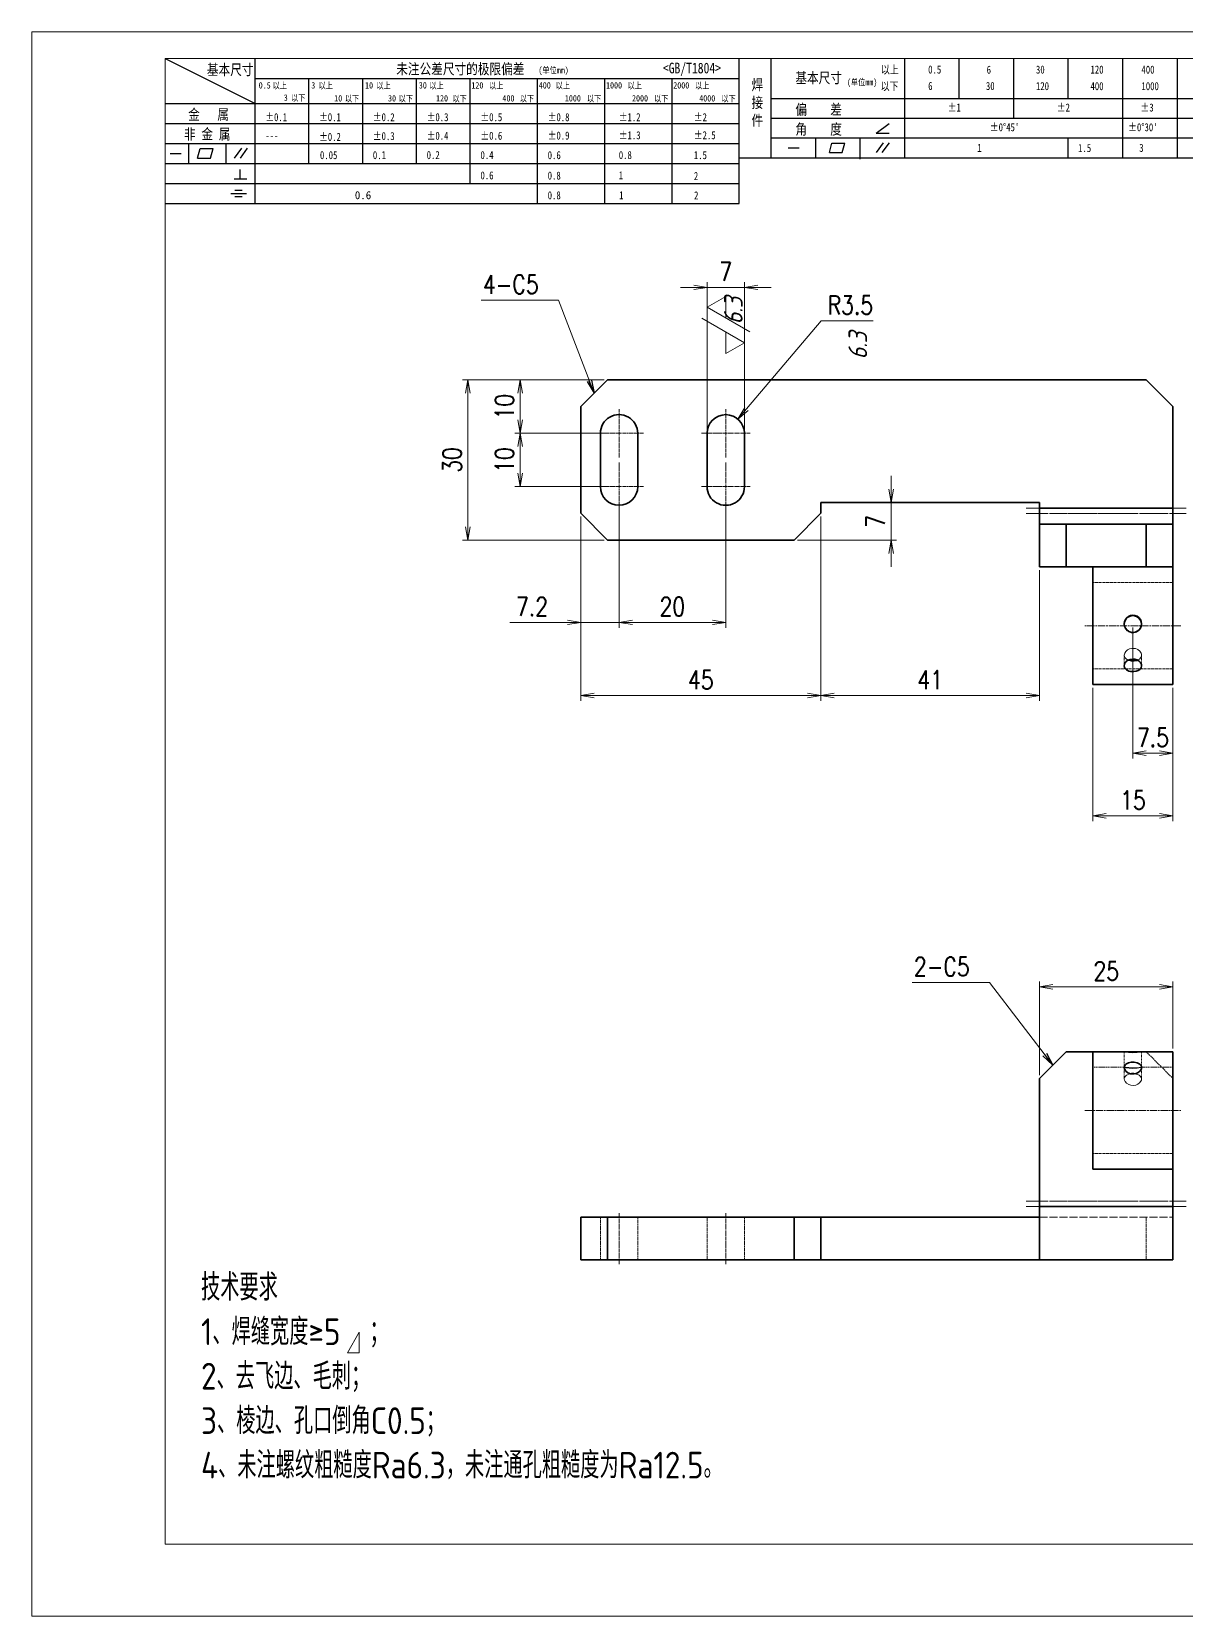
# Model space of a CAD drawing. Header units: millimetres. Extents: x -117902 to -117482, y -76972 to -76378.
# Drawn here: x -117902.2 to -117685.9, y -76972.2 to -76675.2 of the extents above; entities that cross this region are included whole.
import ezdxf
from ezdxf.enums import TextEntityAlignment as Align

# ---------------------------------------------------------------- set-up
doc = ezdxf.new("R2010")
doc.units = ezdxf.units.MM
doc.header["$LTSCALE"] = 0.5
doc.linetypes.add('AM_ISO02W050x2', pattern=[3.75, 3, -0.75])
doc.linetypes.add('AM_ISO08W050x2', pattern=[9, 6, -0.75, 1.5, -0.75])
for name, color, linetype, lineweight in [('中心线', 2, 'AM_ISO08W050x2', 18), ('图框', 7, 'Continuous', 18), ('标注线', 3, 'Continuous', 18), ('粗实线', 7, 'Continuous', 35), ('细实线', 3, 'Continuous', 18), ('虚线', 1, 'AM_ISO02W050x2', 18)]:
    doc.layers.add(name, color=color, linetype=linetype, lineweight=lineweight)
doc.layers.add('图\\M+19E79\\M+195B6\\M+18E9A', color=7, linetype='Continuous')
doc.layers.add('打印', color=7, linetype='Continuous', lineweight=15, plot=False)
doc.layers.add('打印-禁用', color=7, linetype='Continuous', lineweight=15, plot=False)
doc.styles.add('DIM', font='romans.shx', dxfattribs={"width": 0.8, "bigfont": 'bigfont.shx'})
doc.styles.add('国标', font='simfang.ttf', dxfattribs={"width": 0.8})
doc.styles.add('机械长仿宋', font='gbenor.shx', dxfattribs={"height": 1, "bigfont": 'gbcbig.shx'})
doc.dimstyles.new('DEH 1-1', dxfattribs={"dimtxt": 3.5, "dimasz": 2.5, "dimexe": 1, "dimexo": 0.625, "dimgap": 1.2, "dimtad": 1, "dimtoh": 1, "dimdsep": 46, "dimtxsty": 'DIM', "dimblk": 'OPEN', "dimcen": 0, "dimclrd": 8, "dimclre": 8, "dimclrt": 2, "dimazin": 2, "dimtfac": 0.5, "dimtmove": 0, "dimatfit": 3, "dimldrblk": 'OPEN', "dimfxl": 0, "dimtolj": 2, "dimlwd": 18, "dimlwe": 18, "dimarcsym": 0})
doc.dimstyles.new('DEH 1-1$0', dxfattribs={"dimtxt": 3.5, "dimasz": 2.5, "dimexe": 1, "dimexo": 0.625, "dimgap": 1.2, "dimtad": 1, "dimzin": 9, "dimdsep": 46, "dimtxsty": 'DIM', "dimblk": 'OPEN', "dimcen": 0, "dimclrd": 8, "dimclre": 8, "dimclrt": 2, "dimazin": 2, "dimtfac": 0.5, "dimtmove": 0, "dimatfit": 3, "dimldrblk": 'OPEN', "dimfxl": 0, "dimtolj": 2, "dimlwd": 18, "dimlwe": 18, "dimarcsym": 0})
doc.dimstyles.new('DEH 1-1$4', dxfattribs={"dimtxt": 3.5, "dimasz": 2.5, "dimexe": 1, "dimexo": 0.625, "dimgap": 1.2, "dimtad": 1, "dimtoh": 1, "dimdsep": 46, "dimtxsty": 'DIM', "dimblk": 'OPEN', "dimcen": 0, "dimclrd": 8, "dimclre": 8, "dimclrt": 2, "dimazin": 2, "dimtfac": 0.5, "dimtofl": 0, "dimtmove": 0, "dimatfit": 3, "dimldrblk": 'OPEN', "dimfxl": 0, "dimtolj": 2, "dimlwd": 18, "dimlwe": 18, "dimarcsym": 0})

# ---------------------------------------------------------------- blocks, each defined once
blk = doc.blocks.new('GZDEH零件A3图框V01版')
at = {"layer": '图\\M+19E79\\M+195B6\\M+18E9A', "color": 9}
for p, q in [((2882.49, -1554.46), (2899.37, -1562.92)), ((2899.37, -1581.67), (2899.37, -1554.46)), ((2990.09, -1581.67), (2990.09, -1554.46)), ((2996.09, -1573.08), (2996.09, -1554.46)), ((3021.09, -1561.98), (3021.09, -1554.46)), ((3031.31, -1561.98), (3031.31, -1554.46)), ((3041.53, -1561.98), (3041.53, -1554.46)), ((3051.75, -1561.98), (3051.75, -1554.46)), ((3061.98, -1561.98), (3061.98, -1554.46)), ((3072.2, -1561.98), (3072.2, -1554.46)), ((2899.37, -1558.24), (2990.09, -1558.24)), ((2909.45, -1574.17), (2909.45, -1558.24)), ((2919.53, -1574.17), (2919.53, -1558.24)), ((2929.61, -1574.17), (2929.61, -1558.24)), ((2939.69, -1577.92), (2939.69, -1558.24)), ((2952.29, -1581.67), (2952.29, -1558.24)), ((2964.89, -1581.67), (2964.89, -1558.24)), ((2977.49, -1581.67), (2977.49, -1558.24)), ((2996.09, -1561.98), (3113.09, -1561.98)), ((3021.09, -1573.08), (3021.09, -1561.98)), ((3041.53, -1565.68), (3041.53, -1561.98)), ((3061.98, -1573.08), (3061.98, -1561.98)), ((3072.2, -1573.08), (3072.2, -1561.98)), ((2882.49, -1562.92), (2990.09, -1562.92)), ((2882.49, -1566.67), (2990.09, -1566.67)), ((2996.09, -1565.68), (3113.09, -1565.68)), ((3015.75, -1568.51), (3018.15, -1566.66)), ((2882.49, -1570.42), (2990.09, -1570.42)), ((2886.92, -1574.12), (2886.92, -1570.42)), ((2893.91, -1574.12), (2893.91, -1570.42)), ((2996.09, -1569.38), (3113.09, -1569.38)), ((3004.42, -1573.08), (3004.42, -1569.38)), ((3006.97, -1572.12), (3007.45, -1570.33)), ((3007.45, -1570.33), (3009.86, -1570.33)), ((3009.39, -1572.12), (3009.86, -1570.33)), ((3012.75, -1573.08), (3012.75, -1569.38)), ((3015.75, -1568.51), (3018.15, -1568.51)), ((3015.81, -1572.12), (3017.15, -1570.26)), ((3016.89, -1572.12), (3018.23, -1570.26)), ((3051.75, -1573.08), (3051.75, -1569.38)), ((2883.43, -1572.27), (2885.49, -1572.27)), ((2888.59, -1573.16), (2889.07, -1571.37)), ((2888.59, -1573.16), (2891, -1573.16)), ((2889.07, -1571.37), (2891.48, -1571.37)), ((2891, -1573.16), (2891.48, -1571.37)), ((2895.52, -1573.16), (2896.85, -1571.3)), ((2896.6, -1573.16), (2897.94, -1571.3)), ((2990.09, -1573.08), (3113.09, -1573.08)), ((2999.26, -1571.23), (3001.32, -1571.23)), ((3006.97, -1572.12), (3009.39, -1572.12)), ((3012.75, -1573.33), (3012.75, -1573.08)), ((2882.49, -1574.17), (2990.09, -1574.17)), ((2895.42, -1577.05), (2897.81, -1577.05)), ((2896.58, -1577.05), (2896.58, -1575.28)), ((2882.49, -1577.92), (2990.09, -1577.92)), ((2894.79, -1579.77), (2897.77, -1579.77)), ((2895.57, -1579.17), (2896.92, -1579.17)), ((2882.49, -1581.67), (2990.09, -1581.67)), ((2895.57, -1580.37), (2896.93, -1580.37))]:
    blk.add_line(p, q, dxfattribs=at)
at = {"layer": '图框', "linetype": 'Continuous'}
for p, q in [((2882.49, -1554.46), (2882.49, -1832.96)), ((3272.49, -1554.46), (2882.49, -1554.46)), ((2882.49, -1832.96), (3272.49, -1832.96))]:
    blk.add_line(p, q, dxfattribs=at)
at = {"layer": '打印-禁用', "linetype": 'Continuous'}
for p, q in [((2857.49, -1549.46), (2857.49, -1846.46)), ((3277.49, -1549.46), (2857.49, -1549.46)), ((2857.49, -1846.46), (3277.49, -1846.46))]:
    blk.add_line(p, q, dxfattribs=at)
at = {"layer": '图\\M+19E79\\M+195B6\\M+18E9A', "color": 9, "style": '国标', "width": 0.8}
for s, height, p in [('基本尺寸', 2, (2890.33, -1557.58)), ('未注公差尺寸的极限偏差', 2, (2925.81, -1557.44)), ('<GB/T1804>', 2, (2975.78, -1557.27)), ('以上', 1.5, (3016.64, -1557.33)), ('0.5', 1.5, (3025.49, -1557.3)), ('6', 1.5, (3036.45, -1557.34)), ('30', 1.5, (3045.69, -1557.31)), ('120', 1.5, (3055.91, -1557.31)), ('400', 1.5, (3065.46, -1557.31)), ('30', 1.2, (2930.04, -1560.11)), ('基本尺寸', 2, (3000.6, -1559.1)), ('以下', 1.5, (3016.58, -1560.43)), ('6', 1.5, (3025.49, -1560.38)), ('30', 1.5, (3036.31, -1560.39)), ('120', 1.5, (3045.69, -1560.41)), ('400', 1.5, (3055.91, -1560.41)), ('1000', 1.5, (3065.46, -1560.41)), ('金   属', 2, (2886.82, -1565.98)), ('±0.1', 1.5, (2901.27, -1566.23)), ('±0.1', 1.5, (2911.35, -1566.23)), ('±0.2', 1.5, (2921.43, -1566.23)), ('±0.3', 1.5, (2931.51, -1566.23)), ('±0.5', 1.5, (2941.59, -1566.23)), ('±0.8', 1.5, (2954.19, -1566.23)), ('±1.2', 1.5, (2967.51, -1566.23)), ('±2', 1.5, (2981.58, -1566.23)), ('偏    差', 2, (3000.6, -1565.04)), ('±1', 1.5, (3029.16, -1564.42)), ('±2', 1.5, (3049.61, -1564.42)), ('±3', 1.5, (3065.3, -1564.42)), ('非 金 属', 2, (2886.02, -1569.65)), ('±0.3', 1.5, (2921.43, -1569.77)), ('±0.4', 1.5, (2931.51, -1569.71)), ('±0.6', 1.5, (2941.59, -1569.71)), ('±0.9', 1.5, (2954.19, -1569.68)), ('±1.3', 1.5, (2967.51, -1569.62)), ('±2.5', 1.5, (2981.58, -1569.61)), ('角    度', 2, (3000.6, -1568.74)), ("±0%%D45'", 1.5, (3037.06, -1568.12)), ("±0%%D30'", 1.5, (3062.98, -1568.12)), ('---', 1.5, (2901.27, -1569.65)), ('±0.2', 1.5, (2911.35, -1569.92)), ('1', 1.5, (3034.69, -1571.98)), ('1.5', 1.5, (3053.59, -1572.01)), ('3', 1.5, (3065.05, -1571.98)), ('0.1', 1.5, (2921.43, -1573.34)), ('0.2', 1.5, (2931.51, -1573.33)), ('0.4', 1.5, (2941.59, -1573.33)), ('0.6', 1.5, (2954.19, -1573.35)), ('0.8', 1.5, (2967.51, -1573.33)), ('1.5', 1.5, (2981.58, -1573.34)), ('0.6', 1.5, (2941.59, -1577.14)), ('0.8', 1.5, (2954.19, -1577.17)), ('1', 1.5, (2967.51, -1577.12)), ('2', 1.5, (2981.58, -1577.26)), ('0.8', 1.5, (2954.19, -1580.87)), ('1', 1.5, (2967.59, -1580.86)), ('2', 1.5, (2981.62, -1580.89))]:
    blk.add_text(s, height=height, dxfattribs=at).set_placement(p)
at = {"layer": '图\\M+19E79\\M+195B6\\M+18E9A', "color": 9, "lineweight": 15, "style": '国标', "width": 0.8}
for s, p in [('(单位mm)', (2952.44, -1557.27)), ('0.5', (2900.03, -1560.11)), ('以上', (2902.64, -1560.16)), ('3', (2909.88, -1560.11)), ('以上', (2911.25, -1560.16)), ('10', (2919.96, -1560.11)), ('以上', (2922.09, -1560.16)), ('以上', (2932.02, -1560.16)), ('120', (2939.88, -1560.11)), ('以上', (2943.21, -1560.16)), ('400', (2952.52, -1560.11)), ('以上', (2955.68, -1560.16)), ('1000', (2965.12, -1560.11)), ('以上', (2969.16, -1560.16)), ('2000', (2977.72, -1560.11)), ('以上', (2981.8, -1560.16)), ('(单位mm)', (3010.27, -1559.51)), ('3', (2904.73, -1562.41)), ('以下', (2906.1, -1562.46)), ('10', (2914.19, -1562.54)), ('以下', (2916.18, -1562.59)), ('30', (2924.27, -1562.54)), ('以下', (2926.26, -1562.59)), ('120', (2933.26, -1562.54)), ('以下', (2936.34, -1562.59)), ('400', (2945.7, -1562.54)), ('以下', (2948.94, -1562.59)), ('1000', (2957.41, -1562.54)), ('以下', (2961.54, -1562.59)), ('2000', (2969.99, -1562.54)), ('以下', (2974.14, -1562.59)), ('4000', (2982.59, -1562.54)), ('以下', (2986.74, -1562.59))]:
    blk.add_text(s, height=1.2, dxfattribs=at).set_placement(p)
at = {"layer": '图\\M+19E79\\M+195B6\\M+18E9A', "color": 9, "lineweight": 13, "style": '国标'}
blk.add_text('0.6', height=1.5, dxfattribs=at).set_placement((2918.05, -1580.85))
at = {"layer": '图\\M+19E79\\M+195B6\\M+18E9A', "color": 9, "insert": (2992.39, -1558.41), "char_height": 2, "width": 3.1877, "attachment_point": 1, "style": '国标'}
blk.add_mtext('焊\\P接\\P件', dxfattribs=at)
at = {"layer": '图\\M+19E79\\M+195B6\\M+18E9A', "color": 9, "insert": (2911.51, -1573.37), "char_height": 1.5, "attachment_point": 7, "style": '国标'}
blk.add_mtext_dynamic_manual_height_columns('0.05', width=5.1982, gutter_width=12.5, heights=[0], dxfattribs=at)
blk = doc.blocks.new('DEH A3')
at = {"layer": '图框'}
blk.add_blockref('GZDEH零件A3图框V01版', (-2857.49, 1846.46), dxfattribs=at)
blk = doc.blocks.new('_Open')
at = {"color": 0, "linetype": 'ByBlock', "lineweight": -2}
for p, q in [((-1, 0.17), (0, 0)), ((-1, -0.17), (0, 0)), ((0, 0), (-1, 0))]:
    blk.add_line(p, q, dxfattribs=at)
blk = doc.blocks.new('*D9')
at = {"layer": 'Defpoints', "color": 0, "transparency": 16777216}
for p in [(-117810.68, -76740.52), (-117794.34, -76740.52), (-117795.66, -76750.52)]:
    blk.add_point(p, dxfattribs=at)
at = {"layer": '标注线', "color": 8, "lineweight": 18, "transparency": 16777216}
for p, q in [((-117794.96, -76740.52), (-117811.68, -76740.52)), ((-117810.68, -76748.02), (-117810.68, -76743.02)), ((-117796.28, -76750.52), (-117811.68, -76750.52))]:
    blk.add_line(p, q, dxfattribs=at)
at = {"layer": '标注线', "color": 8, "lineweight": 18, "transparency": 16777216, "xscale": 2.5, "yscale": 2.5, "zscale": 2.5}
for p, rotation in [((-117810.68, -76740.52), 90), ((-117810.68, -76750.52), 270)]:
    blk.add_blockref('_Open', p, dxfattribs=dict(at, rotation=rotation))
at = {"layer": '标注线', "color": 2, "transparency": 16777216, "insert": (-117813.63, -76745.52), "char_height": 3.5, "attachment_point": 5, "rotation": 90, "style": 'DIM'}
blk.add_mtext('\\A2;10', dxfattribs=at)
blk = doc.blocks.new('*D10')
at = {"layer": 'Defpoints', "color": 0, "transparency": 16777216}
for p in [(-117795.66, -76750.52), (-117810.68, -76760.52), (-117795.66, -76760.52)]:
    blk.add_point(p, dxfattribs=at)
at = {"layer": '标注线', "color": 8, "lineweight": 18, "transparency": 16777216}
for p, q in [((-117796.28, -76750.52), (-117811.68, -76750.52)), ((-117810.68, -76753.02), (-117810.68, -76758.02)), ((-117796.28, -76760.52), (-117811.68, -76760.52))]:
    blk.add_line(p, q, dxfattribs=at)
at = {"layer": '标注线', "color": 8, "lineweight": 18, "transparency": 16777216, "xscale": 2.5, "yscale": 2.5, "zscale": 2.5}
for p, rotation in [((-117810.68, -76750.52), 90), ((-117810.68, -76760.52), 270)]:
    blk.add_blockref('_Open', p, dxfattribs=dict(at, rotation=rotation))
at = {"layer": '标注线', "color": 2, "transparency": 16777216, "insert": (-117813.63, -76755.52), "char_height": 3.5, "attachment_point": 5, "rotation": 90, "style": 'DIM'}
blk.add_mtext('\\A2;10', dxfattribs=at)
blk = doc.blocks.new('*D11')
at = {"layer": 'Defpoints', "color": 0, "transparency": 16777216}
for p in [(-117820.5, -76740.52), (-117794.34, -76740.52), (-117794.34, -76770.52)]:
    blk.add_point(p, dxfattribs=at)
at = {"layer": '标注线', "color": 8, "lineweight": 18, "transparency": 16777216}
for p, q in [((-117794.96, -76740.52), (-117821.5, -76740.52)), ((-117820.5, -76768.02), (-117820.5, -76743.02)), ((-117794.96, -76770.52), (-117821.5, -76770.52))]:
    blk.add_line(p, q, dxfattribs=at)
at = {"layer": '标注线', "color": 8, "lineweight": 18, "transparency": 16777216, "xscale": 2.5, "yscale": 2.5, "zscale": 2.5}
for p, rotation in [((-117820.5, -76740.52), 90), ((-117820.5, -76770.52), 270)]:
    blk.add_blockref('_Open', p, dxfattribs=dict(at, rotation=rotation))
at = {"layer": '标注线', "color": 2, "transparency": 16777216, "insert": (-117823.45, -76755.52), "char_height": 3.5, "attachment_point": 5, "rotation": 90, "style": 'DIM'}
blk.add_mtext('\\A2;30', dxfattribs=at)
blk = doc.blocks.new('*D12')
at = {"layer": 'Defpoints', "color": 0, "transparency": 16777216}
for p in [(-117799.34, -76765.52), (-117792.16, -76764.02), (-117799.34, -76785.96)]:
    blk.add_point(p, dxfattribs=at)
at = {"layer": '标注线', "color": 8, "lineweight": 18, "transparency": 16777216}
for p, q in [((-117792.16, -76764.64), (-117792.16, -76786.96)), ((-117799.34, -76766.14), (-117799.34, -76786.96)), ((-117801.84, -76785.96), (-117812.61, -76785.96)), ((-117792.16, -76785.96), (-117799.34, -76785.96)), ((-117789.66, -76785.96), (-117787.16, -76785.96))]:
    blk.add_line(p, q, dxfattribs=at)
at = {"layer": '标注线', "color": 8, "lineweight": 18, "transparency": 16777216, "xscale": 2.5, "yscale": 2.5, "zscale": 2.5}
blk.add_blockref('_Open', (-117799.34, -76785.96), dxfattribs=at)
at = {"layer": '标注线', "color": 8, "lineweight": 18, "transparency": 16777216, "xscale": 2.5, "yscale": 2.5, "zscale": 2.5, "rotation": 180}
blk.add_blockref('_Open', (-117792.16, -76785.96), dxfattribs=at)
at = {"layer": '标注线', "color": 2, "transparency": 16777216, "insert": (-117808.47, -76783.01), "char_height": 3.5, "attachment_point": 5, "style": 'DIM'}
blk.add_mtext('\\A2;7.2', dxfattribs=at)
blk = doc.blocks.new('*D13')
at = {"layer": 'Defpoints', "color": 0, "transparency": 16777216}
for p in [(-117792.16, -76764.02), (-117772.16, -76764.02), (-117772.16, -76785.96)]:
    blk.add_point(p, dxfattribs=at)
at = {"layer": '标注线', "color": 8, "lineweight": 18, "transparency": 16777216}
for p, q in [((-117792.16, -76764.64), (-117792.16, -76786.96)), ((-117772.16, -76764.64), (-117772.16, -76786.96)), ((-117789.66, -76785.96), (-117774.66, -76785.96))]:
    blk.add_line(p, q, dxfattribs=at)
at = {"layer": '标注线', "color": 8, "lineweight": 18, "transparency": 16777216, "xscale": 2.5, "yscale": 2.5, "zscale": 2.5, "rotation": 180}
blk.add_blockref('_Open', (-117792.16, -76785.96), dxfattribs=at)
at = {"layer": '标注线', "color": 8, "lineweight": 18, "transparency": 16777216, "xscale": 2.5, "yscale": 2.5, "zscale": 2.5}
blk.add_blockref('_Open', (-117772.16, -76785.96), dxfattribs=at)
at = {"layer": '标注线', "color": 2, "transparency": 16777216, "insert": (-117782.16, -76783.01), "char_height": 3.5, "attachment_point": 5, "style": 'DIM'}
blk.add_mtext('\\A2;20', dxfattribs=at)
blk = doc.blocks.new('*D14')
at = {"layer": 'Defpoints', "color": 0, "transparency": 16777216}
for p in [(-117799.34, -76765.52), (-117754.34, -76765.52), (-117754.34, -76799.67)]:
    blk.add_point(p, dxfattribs=at)
at = {"layer": '标注线', "color": 8, "lineweight": 18, "transparency": 16777216}
for p, q in [((-117799.34, -76766.14), (-117799.34, -76800.67)), ((-117754.34, -76766.14), (-117754.34, -76800.67)), ((-117796.84, -76799.67), (-117756.84, -76799.67))]:
    blk.add_line(p, q, dxfattribs=at)
at = {"layer": '标注线', "color": 8, "lineweight": 18, "transparency": 16777216, "xscale": 2.5, "yscale": 2.5, "zscale": 2.5, "rotation": 180}
blk.add_blockref('_Open', (-117799.34, -76799.67), dxfattribs=at)
at = {"layer": '标注线', "color": 8, "lineweight": 18, "transparency": 16777216, "xscale": 2.5, "yscale": 2.5, "zscale": 2.5}
blk.add_blockref('_Open', (-117754.34, -76799.67), dxfattribs=at)
at = {"layer": '标注线', "color": 2, "transparency": 16777216, "insert": (-117776.84, -76796.72), "char_height": 3.5, "attachment_point": 5, "style": 'DIM'}
blk.add_mtext('\\A2;45', dxfattribs=at)
blk = doc.blocks.new('*D15')
at = {"layer": 'Defpoints', "color": 0, "transparency": 16777216}
for p in [(-117754.34, -76765.52), (-117713.36, -76775.58), (-117713.36, -76799.67)]:
    blk.add_point(p, dxfattribs=at)
at = {"layer": '标注线', "color": 8, "lineweight": 18, "transparency": 16777216}
for p, q in [((-117754.34, -76766.14), (-117754.34, -76800.67)), ((-117713.36, -76776.2), (-117713.36, -76800.67)), ((-117751.84, -76799.67), (-117715.86, -76799.67))]:
    blk.add_line(p, q, dxfattribs=at)
at = {"layer": '标注线', "color": 8, "lineweight": 18, "transparency": 16777216, "xscale": 2.5, "yscale": 2.5, "zscale": 2.5, "rotation": 180}
blk.add_blockref('_Open', (-117754.34, -76799.67), dxfattribs=at)
at = {"layer": '标注线', "color": 8, "lineweight": 18, "transparency": 16777216, "xscale": 2.5, "yscale": 2.5, "zscale": 2.5}
blk.add_blockref('_Open', (-117713.36, -76799.67), dxfattribs=at)
at = {"layer": '标注线', "color": 2, "transparency": 16777216, "insert": (-117733.85, -76796.72), "char_height": 3.5, "attachment_point": 5, "style": 'DIM'}
blk.add_mtext('\\A2;41', dxfattribs=at)
blk = doc.blocks.new('*D16')
at = {"layer": 'Defpoints', "color": 0, "transparency": 16777216}
for p in [(-117695.85, -76786.31), (-117688.36, -76797.58), (-117688.36, -76810.47)]:
    blk.add_point(p, dxfattribs=at)
at = {"layer": '标注线', "color": 8, "lineweight": 18, "transparency": 16777216}
for p, q in [((-117695.85, -76786.94), (-117695.85, -76811.47)), ((-117688.36, -76798.2), (-117688.36, -76811.47)), ((-117693.35, -76810.47), (-117690.86, -76810.47))]:
    blk.add_line(p, q, dxfattribs=at)
at = {"layer": '标注线', "color": 8, "lineweight": 18, "transparency": 16777216, "xscale": 2.5, "yscale": 2.5, "zscale": 2.5, "rotation": 180}
blk.add_blockref('_Open', (-117695.85, -76810.47), dxfattribs=at)
at = {"layer": '标注线', "color": 8, "lineweight": 18, "transparency": 16777216, "xscale": 2.5, "yscale": 2.5, "zscale": 2.5}
blk.add_blockref('_Open', (-117688.36, -76810.47), dxfattribs=at)
at = {"layer": '标注线', "color": 2, "transparency": 16777216, "insert": (-117692.11, -76807.52), "char_height": 3.5, "attachment_point": 5, "style": 'DIM'}
blk.add_mtext('\\A2;7.5', dxfattribs=at)
blk = doc.blocks.new('*D17')
at = {"layer": 'Defpoints', "color": 0, "transparency": 16777216}
for p in [(-117703.36, -76797.58), (-117688.36, -76797.58), (-117688.36, -76822.2)]:
    blk.add_point(p, dxfattribs=at)
at = {"layer": '标注线', "color": 8, "lineweight": 18, "transparency": 16777216}
for p, q in [((-117703.36, -76798.2), (-117703.36, -76823.2)), ((-117688.36, -76798.2), (-117688.36, -76823.2)), ((-117700.86, -76822.2), (-117690.86, -76822.2))]:
    blk.add_line(p, q, dxfattribs=at)
at = {"layer": '标注线', "color": 8, "lineweight": 18, "transparency": 16777216, "xscale": 2.5, "yscale": 2.5, "zscale": 2.5, "rotation": 180}
blk.add_blockref('_Open', (-117703.36, -76822.2), dxfattribs=at)
at = {"layer": '标注线', "color": 8, "lineweight": 18, "transparency": 16777216, "xscale": 2.5, "yscale": 2.5, "zscale": 2.5}
blk.add_blockref('_Open', (-117688.36, -76822.2), dxfattribs=at)
at = {"layer": '标注线', "color": 2, "transparency": 16777216, "insert": (-117695.86, -76819.25), "char_height": 3.5, "attachment_point": 5, "style": 'DIM'}
blk.add_mtext('\\A2;15', dxfattribs=at)
blk = doc.blocks.new('*D18')
at = {"layer": 'Defpoints', "color": 0, "transparency": 16777216}
for p in [(-117754.34, -76763.52), (-117759.34, -76770.52), (-117741.17, -76770.52)]:
    blk.add_point(p, dxfattribs=at)
at = {"layer": '标注线', "color": 8, "lineweight": 18, "transparency": 16777216}
for p, q in [((-117741.17, -76761.02), (-117741.17, -76758.52)), ((-117753.71, -76763.52), (-117740.17, -76763.52)), ((-117741.17, -76763.52), (-117741.17, -76770.52)), ((-117758.71, -76770.52), (-117740.17, -76770.52)), ((-117741.17, -76773.02), (-117741.17, -76775.52))]:
    blk.add_line(p, q, dxfattribs=at)
at = {"layer": '标注线', "color": 8, "lineweight": 18, "transparency": 16777216, "xscale": 2.5, "yscale": 2.5, "zscale": 2.5}
for p, rotation in [((-117741.17, -76763.52), 270), ((-117741.17, -76770.52), 90)]:
    blk.add_blockref('_Open', p, dxfattribs=dict(at, rotation=rotation))
at = {"layer": '标注线', "color": 2, "transparency": 16777216, "insert": (-117744.12, -76767.02), "char_height": 3.5, "attachment_point": 5, "rotation": 90, "style": 'DIM'}
blk.add_mtext('\\A2;7', dxfattribs=at)
blk = doc.blocks.new('*D19')
at = {"layer": 'Defpoints', "color": 0, "transparency": 16777216}
for p in [(-117768.66, -76723.17), (-117775.66, -76750.52), (-117768.66, -76750.52)]:
    blk.add_point(p, dxfattribs=at)
at = {"layer": '标注线', "color": 8, "lineweight": 18, "transparency": 16777216}
for p, q in [((-117778.16, -76723.17), (-117780.66, -76723.17)), ((-117775.66, -76749.89), (-117775.66, -76722.17)), ((-117775.66, -76723.17), (-117768.66, -76723.17)), ((-117768.66, -76749.89), (-117768.66, -76722.17)), ((-117766.16, -76723.17), (-117763.66, -76723.17))]:
    blk.add_line(p, q, dxfattribs=at)
at = {"layer": '标注线', "color": 8, "lineweight": 18, "transparency": 16777216, "xscale": 2.5, "yscale": 2.5, "zscale": 2.5}
blk.add_blockref('_Open', (-117775.66, -76723.17), dxfattribs=at)
at = {"layer": '标注线', "color": 8, "lineweight": 18, "transparency": 16777216, "xscale": 2.5, "yscale": 2.5, "zscale": 2.5, "rotation": 180}
blk.add_blockref('_Open', (-117768.66, -76723.17), dxfattribs=at)
at = {"layer": '标注线', "color": 2, "transparency": 16777216, "insert": (-117772.16, -76720.22), "char_height": 3.5, "attachment_point": 5, "style": 'DIM'}
blk.add_mtext('\\A2;7', dxfattribs=at)
blk = doc.blocks.new('FINISHER_TR')
at = {"layer": '标注线'}
for p, q in [((0, 0), (4.62, 8)), ((-2.02, 3.5), (0, 0)), ((2.02, 3.5), (-2.02, 3.5))]:
    blk.add_line(p, q, dxfattribs=at)
at = {"layer": '标注线', "color": 2, "style": '机械长仿宋', "oblique": 15}
blk.add_attdef('0.0', text='', height=3.5, dxfattribs=at).set_placement((2.03, -24.04), align=Align.BOTTOM_RIGHT)
blk = doc.blocks.new('FINISHER_BL')
at = {"layer": '细实线'}
for p, q in [((0, 0), (-4.62, -8)), ((2.02, -3.5), (0, 0)), ((-2.02, -3.5), (2.02, -3.5))]:
    blk.add_line(p, q, dxfattribs=at)
at = {"layer": '细实线', "color": 2, "style": '机械长仿宋', "oblique": 15}
blk.add_attdef('0.0', text='', height=3.5, dxfattribs=at).set_placement((-3.21, -3.16), align=Align.TOP_LEFT)
blk = doc.blocks.new('*D20')
at = {"layer": 'Defpoints', "color": 0, "transparency": 16777216}
for p in [(-117772.16, -76750.52), (-117769.89, -76747.85)]:
    blk.add_point(p, dxfattribs=at)
at = {"layer": '标注线', "color": 8, "lineweight": 18, "transparency": 16777216}
for p, q in [((-117754.28, -76729.44), (-117768.28, -76745.94)), ((-117744.55, -76729.44), (-117754.28, -76729.44))]:
    blk.add_line(p, q, dxfattribs=at)
at = {"layer": '标注线', "color": 8, "lineweight": 18, "transparency": 16777216, "xscale": 2.5, "yscale": 2.5, "zscale": 2.5, "rotation": 229.7047495716284}
blk.add_blockref('_Open', (-117769.89, -76747.85), dxfattribs=at)
at = {"layer": '标注线', "color": 2, "transparency": 16777216, "insert": (-117748.81, -76726.49), "char_height": 3.5, "attachment_point": 5, "style": 'DIM'}
blk.add_mtext('\\A2;R3.5', dxfattribs=at)
blk = doc.blocks.new('*D30')
at = {"layer": 'Defpoints', "color": 0, "transparency": 16777216}
for p in [(-117688.36, -76854.25), (-117688.36, -76866.43), (-117713.36, -76871.43)]:
    blk.add_point(p, dxfattribs=at)
at = {"layer": '标注线', "color": 8, "lineweight": 18, "transparency": 16777216}
for p, q in [((-117713.36, -76870.81), (-117713.36, -76853.25)), ((-117710.86, -76854.25), (-117690.86, -76854.25)), ((-117688.36, -76865.81), (-117688.36, -76853.25))]:
    blk.add_line(p, q, dxfattribs=at)
at = {"layer": '标注线', "color": 8, "lineweight": 18, "transparency": 16777216, "xscale": 2.5, "yscale": 2.5, "zscale": 2.5, "rotation": 180}
blk.add_blockref('_Open', (-117713.36, -76854.25), dxfattribs=at)
at = {"layer": '标注线', "color": 8, "lineweight": 18, "transparency": 16777216, "xscale": 2.5, "yscale": 2.5, "zscale": 2.5}
blk.add_blockref('_Open', (-117688.36, -76854.25), dxfattribs=at)
at = {"layer": '标注线', "color": 2, "transparency": 16777216, "insert": (-117700.86, -76851.3), "char_height": 3.5, "attachment_point": 5, "style": 'DIM'}
blk.add_mtext('\\A2;25', dxfattribs=at)
blk = doc.blocks.new('HJ')
at = {"layer": '标注线', "color": 2, "linetype": 'ByBlock', "lineweight": 9}
for p, q in [((0, 0), (4.34, 7.65)), ((4.34, 7.65), (4.34, 0)), ((4.34, 0), (0, 0))]:
    blk.add_line(p, q, dxfattribs=at)

msp = doc.modelspace()

# ---------------------------------------------------------------- linework, layer by layer
at = {"layer": '中心线', "ltscale": 0.227502}
for p, q in [((-117792.157, -76745.969), (-117792.157, -76755.069)), ((-117772.157, -76745.969), (-117772.157, -76755.069)), ((-117787.607, -76750.519), (-117796.707, -76750.519)), ((-117767.607, -76750.519), (-117776.707, -76750.519)), ((-117792.157, -76755.969), (-117792.157, -76765.069)), ((-117772.157, -76755.969), (-117772.157, -76765.069)), ((-117787.607, -76760.519), (-117796.707, -76760.519)), ((-117767.607, -76760.519), (-117776.707, -76760.519))]:
    msp.add_line(p, q, dxfattribs=at)
at = {"layer": '中心线'}
for p, q in [((-117715.864, -76764.577), (-117685.864, -76764.577)), ((-117715.864, -76765.577), (-117685.864, -76765.577)), ((-117715.864, -76894.42), (-117685.864, -76894.42)), ((-117715.864, -76895.42), (-117685.864, -76895.42))]:
    msp.add_line(p, q, dxfattribs=at)
at = {"layer": '中心线', "ltscale": 0.450012}
for p, q in [((-117686.864, -76786.577), (-117704.864, -76786.577)), ((-117704.864, -76877.432), (-117686.864, -76877.432))]:
    msp.add_line(p, q, dxfattribs=at)
at = {"layer": '中心线', "ltscale": 0.239999}
for p, q in [((-117792.157, -76906.22), (-117792.157, -76896.62)), ((-117772.157, -76906.22), (-117772.157, -76896.62))]:
    msp.add_line(p, q, dxfattribs=at)
at = {"layer": '打印'}
msp.add_lwpolyline([(-117902.23, -76675.247), (-117482.23, -76675.247), (-117482.23, -76972.247), (-117902.23, -76972.247)], close=True, dxfattribs=at)
at = {"layer": '粗实线', "ltscale": 0.176777}
for p, q in [((-117794.339, -76740.519), (-117799.339, -76745.519)), ((-117688.364, -76745.519), (-117693.364, -76740.519)), ((-117794.339, -76770.519), (-117799.339, -76765.519)), ((-117754.339, -76765.519), (-117759.339, -76770.519)), ((-117708.364, -76866.432), (-117713.364, -76871.432))]:
    msp.add_line(p, q, dxfattribs=at)
at = {"layer": '粗实线'}
for p, q in [((-117693.364, -76740.519), (-117794.339, -76740.519)), ((-117799.339, -76765.519), (-117799.339, -76745.519)), ((-117754.339, -76763.519), (-117713.364, -76763.519)), ((-117713.364, -76764.577), (-117688.364, -76764.577)), ((-117794.339, -76770.519), (-117759.339, -76770.519)), ((-117703.364, -76797.577), (-117703.364, -76775.577)), ((-117688.364, -76797.577), (-117688.364, -76775.577)), ((-117713.364, -76871.432), (-117713.364, -76895.42)), ((-117688.364, -76895.42), (-117688.364, -76871.432)), ((-117713.364, -76895.42), (-117688.364, -76895.42)), ((-117794.339, -76897.42), (-117759.339, -76897.42)), ((-117754.339, -76897.42), (-117713.364, -76897.42)), ((-117794.339, -76905.42), (-117759.339, -76905.42)), ((-117754.339, -76905.42), (-117713.364, -76905.42)), ((-117713.364, -76905.42), (-117688.364, -76905.42))]:
    msp.add_line(p, q, dxfattribs=at)
at = {"layer": '粗实线', "ltscale": 0.476456}
msp.add_line((-117688.364, -76745.519), (-117688.364, -76764.577), dxfattribs=at)
at = {"layer": '粗实线', "ltscale": 0.25}
for p, q in [((-117795.657, -76750.519), (-117795.657, -76760.519)), ((-117788.657, -76750.519), (-117788.657, -76760.519)), ((-117775.657, -76750.519), (-117775.657, -76760.519)), ((-117768.657, -76750.519), (-117768.657, -76760.519)), ((-117713.364, -76905.42), (-117713.364, -76895.42)), ((-117688.364, -76895.42), (-117688.364, -76905.42))]:
    msp.add_line(p, q, dxfattribs=at)
at = {"layer": '粗实线', "ltscale": 0.05}
msp.add_line((-117754.339, -76763.519), (-117754.339, -76765.519), dxfattribs=at)
at = {"layer": '粗实线', "ltscale": 0.026456}
msp.add_line((-117713.364, -76763.519), (-117713.364, -76764.577), dxfattribs=at)
at = {"layer": '粗实线', "ltscale": 0.053033}
for p, q in [((-117713.364, -76766.699), (-117713.364, -76764.577)), ((-117688.364, -76766.699), (-117688.364, -76764.577))]:
    msp.add_line(p, q, dxfattribs=at)
at = {"layer": '粗实线', "ltscale": 0.021967}
for p, q in [((-117713.364, -76767.577), (-117713.364, -76766.699)), ((-117688.364, -76767.577), (-117688.364, -76766.699))]:
    msp.add_line(p, q, dxfattribs=at)
at = {"layer": '粗实线', "ltscale": 0.2}
for p, q in [((-117713.364, -76767.577), (-117713.364, -76775.577)), ((-117708.364, -76767.577), (-117708.364, -76775.577)), ((-117693.364, -76767.577), (-117693.364, -76775.577)), ((-117688.364, -76767.577), (-117688.364, -76775.577)), ((-117799.339, -76905.42), (-117799.339, -76897.42)), ((-117794.339, -76897.42), (-117794.339, -76905.42)), ((-117759.339, -76897.42), (-117759.339, -76905.42)), ((-117754.339, -76897.42), (-117754.339, -76905.42))]:
    msp.add_line(p, q, dxfattribs=at)
at = {"layer": '粗实线', "ltscale": 0.125}
for p, q in [((-117713.364, -76767.577), (-117708.364, -76767.577)), ((-117688.364, -76767.577), (-117693.364, -76767.577)), ((-117708.364, -76775.577), (-117713.364, -76775.577)), ((-117693.364, -76775.577), (-117688.364, -76775.577)), ((-117708.364, -76866.432), (-117703.364, -76866.432)), ((-117794.339, -76897.42), (-117799.339, -76897.42)), ((-117754.339, -76897.42), (-117759.339, -76897.42)), ((-117794.339, -76905.42), (-117799.339, -76905.42)), ((-117754.339, -76905.42), (-117759.339, -76905.42))]:
    msp.add_line(p, q, dxfattribs=at)
at = {"layer": '粗实线', "ltscale": 0.375}
for p, q in [((-117708.364, -76767.577), (-117693.364, -76767.577)), ((-117708.364, -76775.577), (-117693.364, -76775.577)), ((-117703.364, -76797.577), (-117688.364, -76797.577)), ((-117703.364, -76888.432), (-117688.364, -76888.432))]:
    msp.add_line(p, q, dxfattribs=at)
at = {"layer": '粗实线', "ltscale": 0.244238}
msp.add_line((-117703.364, -76775.577), (-117693.594, -76775.577), dxfattribs=at)
at = {"layer": '粗实线', "ltscale": 0.130762}
msp.add_line((-117693.594, -76775.577), (-117688.364, -76775.577), dxfattribs=at)
at = {"layer": '粗实线', "ltscale": 0.002241}
msp.add_line((-117696.641, -76793.067), (-117696.725, -76793.037), dxfattribs=at)
at = {"layer": '粗实线', "ltscale": 0.275}
for p, q in [((-117703.364, -76877.432), (-117703.364, -76866.432)), ((-117688.364, -76877.432), (-117688.364, -76866.432)), ((-117703.364, -76877.432), (-117703.364, -76888.432)), ((-117688.364, -76877.432), (-117688.364, -76888.432))]:
    msp.add_line(p, q, dxfattribs=at)
at = {"layer": '粗实线', "ltscale": 0.147974}
for p, q in [((-117703.364, -76866.432), (-117697.445, -76866.432)), ((-117694.283, -76866.432), (-117688.364, -76866.432))]:
    msp.add_line(p, q, dxfattribs=at)
at = {"layer": '粗实线', "ltscale": 0.079004}
msp.add_line((-117697.444, -76866.432), (-117694.284, -76866.432), dxfattribs=at)
at = {"layer": '粗实线'}
for points in [[(-117697.484, -76786.267), (-117697.394, -76785.779), (-117697.16, -76785.343), (-117696.804, -76784.997), (-117696.359, -76784.776), (-117695.868, -76784.699), (-117695.375, -76784.774), (-117695.086, -76784.896)], [(-117695.086, -76792.997), (-117695.506, -76792.867), (-117695.951, -76792.836), (-117696.39, -76792.906), (-117696.785, -76793.07), (-117697.116, -76793.315), (-117697.354, -76793.621), (-117697.451, -76793.857), (-117697.484, -76794.098)], [(-117697.484, -76794.098), (-117697.426, -76794.407), (-117697.257, -76794.681), (-117697.048, -76794.867), (-117696.641, -76795.073)], [(-117696.641, -76793.067), (-117696.155, -76793.171), (-117695.644, -76793.177), (-117695.152, -76793.088), (-117695.002, -76793.037)], [(-117694.243, -76794.099), (-117694.322, -76794.455), (-117694.547, -76794.761), (-117694.861, -76794.977), (-117695.244, -76795.121), (-117695.665, -76795.191), (-117696, -76795.195), (-117696.332, -76795.156), (-117696.641, -76795.073)], [(-117695.086, -76792.997), (-117694.68, -76793.252), (-117694.517, -76793.415), (-117694.387, -76793.596), (-117694.28, -76793.843), (-117694.243, -76794.099)], [(-117697.445, -76866.433), (-117696.979, -76866.463), (-117696.641, -76866.484)], [(-117694.283, -76866.432), (-117694.928, -76866.475), (-117696.049, -76866.504), (-117696.641, -76866.484)], [(-117695.086, -76868.5), (-117695.616, -76868.396), (-117696.17, -76868.402), (-117696.694, -76868.518), (-117697.079, -76868.71), (-117697.233, -76868.837), (-117697.354, -76868.984), (-117697.452, -76869.186), (-117697.484, -76869.405)], [(-117697.484, -76869.405), (-117697.463, -76869.587), (-117697.4, -76869.768), (-117697.163, -76870.099), (-117696.792, -76870.373), (-117696.641, -76870.445)], [(-117694.243, -76869.406), (-117694.263, -76869.582), (-117694.322, -76869.756), (-117694.544, -76870.079), (-117694.856, -76870.327), (-117695.238, -76870.502), (-117695.662, -76870.591), (-117695.998, -76870.597), (-117696.33, -76870.547), (-117696.641, -76870.445)], [(-117695.086, -76868.5), (-117694.681, -76868.688), (-117694.517, -76868.816), (-117694.387, -76868.964), (-117694.279, -76869.175), (-117694.243, -76869.406)]]:
    msp.add_lwpolyline(points, dxfattribs=at)
for centre, radius, start, end in [((-117792.157, -76750.519), 3.5, 0, 180.00001), ((-117772.157, -76750.519), 3.5, 360, 179.99999), ((-117792.157, -76760.519), 3.5, 180.00001, 360), ((-117772.157, -76760.519), 3.5, 179.99999, 360), ((-117695.865, -76786.224), 1.621, 61.3247, 179.85027), ((-117695.858, -76786.219), 1.626, 180.02833, 241.2414), ((-117695.865, -76786.222), 1.621, 241.37359, 0.0863), ((-117695.856, -76786.219), 1.614, 359.97974, 61.50704), ((-117695.854, -76786.313), 1.611, 1.64583, 61.55641), ((-117695.863, -76873.527), 2.994, 82.24399, 97.79061)]:
    msp.add_arc(centre, radius, start, end, dxfattribs=at)
at = {"layer": '虚线'}
for p, q in [((-117713.364, -76765.577), (-117688.364, -76765.577)), ((-117713.364, -76894.42), (-117688.364, -76894.42)), ((-117713.364, -76897.42), (-117688.364, -76897.42))]:
    msp.add_line(p, q, dxfattribs=at)
at = {"layer": '虚线', "ltscale": 0.375}
for p, q in [((-117688.364, -76778.477), (-117703.364, -76778.477)), ((-117688.364, -76794.677), (-117703.364, -76794.677)), ((-117688.364, -76885.532), (-117703.364, -76885.532))]:
    msp.add_line(p, q, dxfattribs=at)
at = {"layer": '虚线', "ltscale": 0.002362}
msp.add_line((-117697.485, -76786.219), (-117697.485, -76786.314), dxfattribs=at)
at = {"layer": '虚线', "ltscale": 0.001181}
for p, q in [((-117697.485, -76786.314), (-117697.484, -76786.267)), ((-117694.243, -76786.314), (-117694.243, -76786.267))]:
    msp.add_line(p, q, dxfattribs=at)
at = {"layer": '虚线', "ltscale": 0.002359}
msp.add_line((-117694.243, -76786.22), (-117694.243, -76786.314), dxfattribs=at)
at = {"layer": '虚线', "ltscale": 0.049576}
for p, q in [((-117697.485, -76794.098), (-117697.485, -76792.115)), ((-117694.243, -76794.098), (-117694.243, -76792.115))]:
    msp.add_line(p, q, dxfattribs=at)
at = {"layer": '虚线', "ltscale": 0.147986}
msp.add_line((-117703.364, -76866.432), (-117697.444, -76866.432), dxfattribs=at)
at = {"layer": '虚线', "ltscale": 0.072464}
msp.add_line((-117697.485, -76866.438), (-117697.485, -76869.337), dxfattribs=at)
at = {"layer": '虚线', "ltscale": 0.02301}
msp.add_line((-117694.284, -76866.432), (-117693.364, -76866.432), dxfattribs=at)
at = {"layer": '虚线', "ltscale": 0.072461}
msp.add_line((-117694.243, -76866.438), (-117694.243, -76869.337), dxfattribs=at)
at = {"layer": '虚线', "ltscale": 0.176777}
msp.add_line((-117693.364, -76866.432), (-117688.364, -76871.432), dxfattribs=at)
at = {"layer": '虚线', "ltscale": 0.14751}
for p, q in [((-117697.463, -76869.332), (-117703.364, -76869.332)), ((-117688.364, -76869.332), (-117694.264, -76869.332))]:
    msp.add_line(p, q, dxfattribs=at)
at = {"layer": '虚线', "ltscale": 0.052902}
msp.add_line((-117697.485, -76869.406), (-117697.485, -76871.522), dxfattribs=at)
at = {"layer": '虚线', "ltscale": 0.052905}
msp.add_line((-117694.243, -76869.406), (-117694.243, -76871.522), dxfattribs=at)
at = {"layer": '虚线', "ltscale": 0.2}
for p, q in [((-117795.657, -76905.42), (-117795.657, -76897.42)), ((-117794.339, -76897.42), (-117794.339, -76905.42)), ((-117788.657, -76905.42), (-117788.657, -76897.42)), ((-117775.657, -76897.42), (-117775.657, -76905.42)), ((-117768.657, -76905.42), (-117768.657, -76897.42)), ((-117693.364, -76897.42), (-117693.364, -76905.42))]:
    msp.add_line(p, q, dxfattribs=at)
at = {"layer": '虚线'}
for points in [[(-117696.641, -76787.74), (-117696.165, -76787.911), (-117695.662, -76787.926), (-117695.177, -76787.786), (-117694.759, -76787.502), (-117694.448, -76787.104), (-117694.274, -76786.63), (-117694.243, -76786.314)], [(-117697.484, -76792.115), (-117697.464, -76791.927), (-117697.405, -76791.739), (-117697.183, -76791.39), (-117696.872, -76791.121), (-117696.49, -76790.93), (-117696.064, -76790.832), (-117695.727, -76790.826), (-117695.395, -76790.88), (-117695.086, -76790.991)], [(-117696.725, -76793.037), (-117697.093, -76792.839), (-117697.355, -76792.561), (-117697.452, -76792.347), (-117697.484, -76792.115)], [(-117694.243, -76792.114), (-117694.265, -76791.919), (-117694.328, -76791.726), (-117694.565, -76791.367), (-117694.936, -76791.07), (-117695.086, -76790.991)], [(-117695.002, -76793.037), (-117694.634, -76792.839), (-117694.371, -76792.56), (-117694.275, -76792.346), (-117694.243, -76792.114)], [(-117695.086, -76866.577), (-117695.895, -76866.611), (-117696.696, -76866.572), (-117697.18, -76866.51), (-117697.457, -76866.452), (-117697.481, -76866.442), (-117697.484, -76866.44), (-117697.484, -76866.439), (-117697.485, -76866.438)], [(-117695.086, -76866.577), (-117694.322, -76866.466), (-117694.251, -76866.445), (-117694.246, -76866.442), (-117694.244, -76866.44), (-117694.243, -76866.438)], [(-117697.485, -76869.337), (-117697.484, -76869.338), (-117697.483, -76869.339), (-117697.479, -76869.342), (-117697.44, -76869.358), (-117697.117, -76869.436), (-117696.589, -76869.514), (-117695.97, -76869.552), (-117695.086, -76869.509)], [(-117696.641, -76869.416), (-117697.393, -76869.337), (-117697.463, -76869.333)], [(-117696.641, -76869.416), (-117695.9, -76869.447), (-117695.154, -76869.421), (-117694.335, -76869.337), (-117694.264, -76869.332)], [(-117694.243, -76869.337), (-117694.243, -76869.338), (-117694.246, -76869.341), (-117694.269, -76869.352), (-117694.468, -76869.406), (-117695.086, -76869.509)], [(-117697.484, -76871.521), (-117697.428, -76871.239), (-117697.263, -76870.993), (-117697.093, -76870.849), (-117696.886, -76870.733), (-117696.593, -76870.627), (-117696.269, -76870.561)], [(-117696.641, -76872.586), (-117697.047, -76872.335), (-117697.34, -76871.999), (-117697.447, -76871.763), (-117697.484, -76871.521)], [(-117696.641, -76872.586), (-117696.221, -76872.716), (-117695.775, -76872.747), (-117695.336, -76872.676), (-117694.941, -76872.514), (-117694.611, -76872.272), (-117694.372, -76871.974), (-117694.276, -76871.749), (-117694.243, -76871.52)], [(-117694.243, -76871.52), (-117694.302, -76871.234), (-117694.471, -76870.986), (-117694.68, -76870.82), (-117695.086, -76870.641)]]:
    msp.add_lwpolyline(points, dxfattribs=at)
for centre, radius, start, end in [((-117695.856, -76786.313), 1.629, 180.04201, 241.19331), ((-117697.458, -76866.495), 0.0636, 78.16688, 114.70489), ((-117694.269, -76866.496), 0.0647, 65.22325, 101.85227), ((-117697.47, -76869.359), 0.027, 75.01406, 122.68292), ((-117694.257, -76869.359), 0.027, 56.82484, 104.91517), ((-117695.788, -76872.996), 2.457, 73.40587, 82.29963)]:
    msp.add_arc(centre, radius, start, end, dxfattribs=at)

# ---------------------------------------------------------------- block references
at = {"layer": '图框'}
msp.add_blockref('DEH A3', (-117902.23, -76972.247), dxfattribs=at)
at = {"layer": '标注线', "rotation": 90}
for name, p in [('FINISHER_BL', (-117775.657, -76726.896)), ('FINISHER_TR', (-117768.657, -76733.571))]:
    msp.add_blockref(name, p, dxfattribs=at).add_auto_attribs({'0.0': '6.3'})
at = {"layer": '标注线', "color": 7, "xscale": 0.5, "yscale": 0.5, "zscale": 0.5}
msp.add_blockref('HJ', (-117843.046, -76922.843), dxfattribs=at)

# ---------------------------------------------------------------- texts
at = {"layer": '标注线', "color": 2}
for s, insert, char_height, width, attachment_point, style in [('\\A2;{\\Fromans,bigfont|c134;4}-C5', (-117807.225, -76724.35), 3.5, 1.54433, 9, 'DIM'), ('\\A2;2-C5', (-117726.451, -76852.225), 3.5, 1.54433, 9, 'DIM'), ('{\\H0.5x;技术要求\\P\\H1x;1、\\A2;焊缝宽度≥5  ；\\P\\A0;2、去飞边、毛刺；\\P3、\\A2;棱边、\\A0;孔口倒角C0.5；\\P4、未注螺纹粗糙度Ra6.3，未注通孔粗糙度为Ra12.5。}', (-117870.497, -76908.071), 10, 206.04095, 1, '机械长仿宋')]:
    msp.add_mtext(s, dxfattribs=dict(at, insert=insert, char_height=char_height, width=width, attachment_point=attachment_point, style=style))

# ---------------------------------------------------------------- dimensions: what is measured, and where the dimension line sits
at = {"layer": '标注线'}
for base, p1, p2, picture, middle in [((-117768.657, -76723.173), (-117775.657, -76750.519), (-117768.657, -76750.519), '*D19', (-117772.157, -76720.223)), ((-117754.339, -76799.673), (-117799.339, -76765.519), (-117754.339, -76765.519), '*D14', (-117776.839, -76796.723)), ((-117772.157, -76785.963), (-117792.157, -76764.019), (-117772.157, -76764.019), '*D13', (-117782.157, -76783.013)), ((-117688.364, -76822.204), (-117703.364, -76797.577), (-117688.364, -76797.577), '*D17', (-117695.864, -76819.254)), ((-117688.364, -76854.25), (-117713.364, -76871.432), (-117688.364, -76866.432), '*D30', (-117700.864, -76851.3))]:
    dim = msp.add_linear_dim(base=base, p1=p1, p2=p2, dimstyle='DEH 1-1$0', dxfattribs=at)
    dim.commit()
    dim.dimension.update_dxf_attribs({"geometry": picture, "text_midpoint": middle})
dim = msp.add_radius_dim(center=(-117772.157, -76750.519), mpoint=(-117769.894, -76747.849), dimstyle='DEH 1-1$4', dxfattribs=at)
dim.commit()
dim.dimension.update_dxf_attribs({"geometry": '*D20', "text_midpoint": (-117748.813, -76729.435), "dimtype": 164})
for base, p1, p2, picture, middle in [((-117820.501, -76740.519), (-117794.339, -76770.519), (-117794.339, -76740.519), '*D11', (-117823.451, -76755.519)), ((-117810.678, -76740.519), (-117795.657, -76750.519), (-117794.339, -76740.519), '*D9', (-117813.628, -76745.519)), ((-117810.678, -76760.519), (-117795.657, -76750.519), (-117795.657, -76760.519), '*D10', (-117813.628, -76755.519)), ((-117741.174, -76770.519), (-117754.339, -76763.519), (-117759.339, -76770.519), '*D18', (-117744.124, -76767.019))]:
    dim = msp.add_linear_dim(base=base, p1=p1, p2=p2, angle=90, dimstyle='DEH 1-1$0', dxfattribs=at)
    dim.commit()
    dim.dimension.update_dxf_attribs({"geometry": picture, "text_midpoint": middle})
for base, p1, p2, picture, middle in [((-117799.339, -76785.963), (-117792.157, -76764.019), (-117799.339, -76765.519), '*D12', (-117808.472, -76783.013)), ((-117713.364, -76799.673), (-117754.339, -76765.519), (-117713.364, -76775.577), '*D15', (-117733.851, -76796.723))]:
    dim = msp.add_linear_dim(base=base, p1=p1, p2=p2, dimstyle='DEH 1-1$0', override={"dimdec": 1}, dxfattribs=at)
    dim.commit()
    dim.dimension.update_dxf_attribs({"geometry": picture, "text_midpoint": middle})
dim = msp.add_linear_dim(base=(-117688.364, -76810.469), p1=(-117695.854, -76786.313), p2=(-117688.364, -76797.577), dimstyle='DEH 1-1$0', override={"dimdec": 1}, dxfattribs=at)
dim.commit()
dim.dimension.update_dxf_attribs({"geometry": '*D16', "text_midpoint": (-117692.109, -76810.469), "dimtype": 160})

# ---------------------------------------------------------------- leaders
at = {"layer": '标注线', "annotation_type": 0, "has_hookline": 1, "hookline_direction": 1, "text_width": 10.8}
for points in [[(-117796.839, -76743.019), (-117803.525, -76725.55), (-117806.025, -76725.55)], [(-117710.864, -76868.932), (-117722.751, -76853.425), (-117725.251, -76853.425)]]:
    msp.add_leader(points, dimstyle='DEH 1-1', override={"dimgap": 1.2, "dimtad": 1}, dxfattribs=at)

doc.saveas('drawing.dxf')
